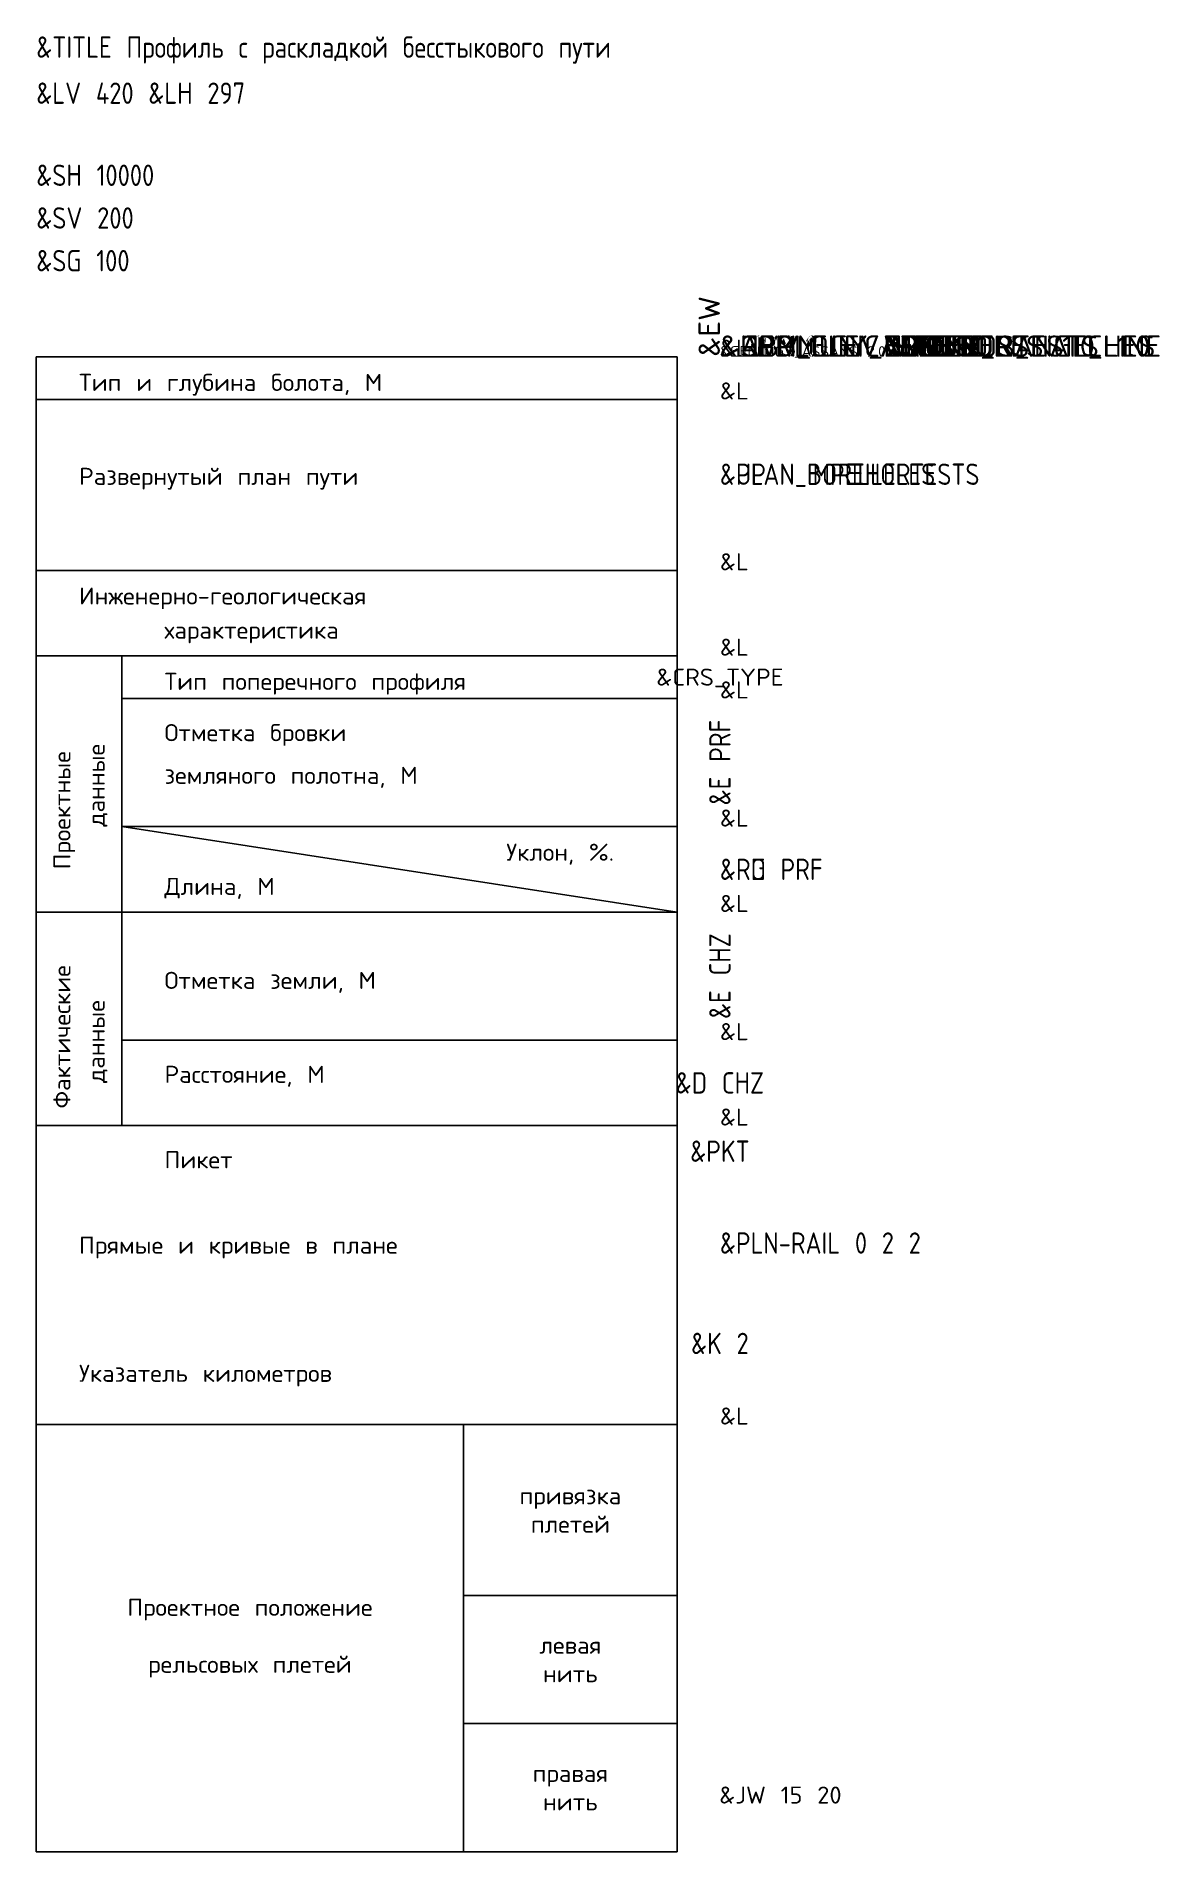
# Model space of a CAD drawing. Extents: x 0 to 131, y 0 to 213.
import ezdxf
from ezdxf.enums import TextEntityAlignment as Align

# ---------------------------------------------------------------- set-up
doc = ezdxf.new("R2010")
doc.units = 0
for name, color, linetype in [('Геология_вода', 7, 'Continuous'), ('Геология_выработки', 7, 'Continuous'), ('Геология_испытания_крыльчаткой', 7, 'Continuous'), ('Геология_контуры', 7, 'Continuous'), ('Геология_мерзлота', 7, 'Continuous'), ('Геология_опробование', 7, 'Continuous'), ('Геология_подписи', 7, 'Continuous'), ('Геология_список_ИГЭ', 7, 'Continuous'), ('Геология_штриховки', 8, 'Continuous'), ('Километры', 7, 'Continuous'), ('Коммуникации', 7, 'Continuous'), ('Красные отметки', 1, 'Continuous'), ('Красный профиль', 1, 'Continuous'), ('Линейка абсолютных высот', 7, 'Continuous'), ('Пикеты', 7, 'Continuous'), ('Прямые и кривые в плане', 7, 'Continuous'), ('Рабочие отметки', 7, 'Continuous'), ('Развернутый план', 7, 'Continuous'), ('Раскладка плетей ', 7, 'Continuous'), ('Ссылочные профили', 144, 'Continuous'), ('Таблица', 7, 'Continuous'), ('Таблица отметок', 7, 'Continuous'), ('Типы поперечного профиля', 7, 'Continuous'), ('УВВ', 7, 'Continuous'), ('Черные отметки', 3, 'Continuous'), ('Черный профиль', 3, 'Continuous')]:
    doc.layers.add(name, color=color, linetype=linetype)
doc.styles.get("Standard").update_dxf_attribs({"font": 'txt.shx'})

msp = doc.modelspace()

# ---------------------------------------------------------------- linework, layer by layer
at = {"layer": 'Таблица', "linetype": 'Continuous'}
for p, q in [((75, 50), (0, 50)), ((50, 0), (50, 50)), ((75, 30), (50, 30)), ((75, 15), (50, 15)), ((0, 0), (75, 0))]:
    msp.add_line(p, q, dxfattribs=at)
at = {"layer": 'Таблица', "linetype": 'Continuous', "flags": 128}
for points in [[(0, 175), (75, 175)], [(0, 0), (0, 175)], [(75, 175), (75, 0)], [(75, 170), (0, 170)], [(0, 150), (75, 150)], [(75, 140), (0, 140)], [(10, 140), (10, 85)], [(10, 135), (75, 135)], [(75, 120), (10, 120)], [(10, 120), (75, 110)], [(75, 110), (0, 110)], [(10, 95), (75, 95)], [(75, 85), (0, 85)], [(75, 50), (0, 50)]]:
    msp.add_lwpolyline(points, dxfattribs=at)

# ---------------------------------------------------------------- texts
at = {"linetype": 'Continuous', "width": 0.8}
for s, p in [('&TITLE Профиль с раскладкой бесстыкового пути', (0, 210)), ('&LV 420 &LH 297', (0, 204.61))]:
    msp.add_text(s, height=2.5, dxfattribs=at).set_placement(p)
at = {"layer": 'Геология_вода', "linetype": 'Continuous'}
msp.add_text('&GEOLOGY_WATER', height=2.5, dxfattribs=at).set_placement((80, 175))
at = {"layer": 'Геология_выработки', "linetype": 'Continuous'}
msp.add_text('&GEOLOGY_BOREHOLES 1.0', height=2.5, dxfattribs=at).set_placement((80, 175))
at = {"layer": 'Геология_испытания_крыльчаткой', "linetype": 'Continuous'}
msp.add_text('&GEOLOGY_IMPELLERTESTS 1.0', height=2.5, dxfattribs=at).set_placement((80, 175))
at = {"layer": 'Геология_контуры', "linetype": 'Continuous'}
msp.add_text('&GEOLOGY_CONTOURS', height=2.5, dxfattribs=at).set_placement((80, 175))
at = {"layer": 'Геология_мерзлота', "linetype": 'Continuous'}
msp.add_text('&GEOLOGY_FROST', height=2.5, dxfattribs=at).set_placement((80, 175))
at = {"layer": 'Геология_опробование', "linetype": 'Continuous'}
msp.add_text('&GEOLOGY_ASSAYS 2.0', height=1.25, dxfattribs=at).set_placement((80, 175))
at = {"layer": 'Геология_подписи', "linetype": 'Continuous'}
msp.add_text('&GEOLOGY_NOTES', height=2.5, dxfattribs=at).set_placement((80, 175))
at = {"layer": 'Геология_список_ИГЭ', "linetype": 'Continuous'}
msp.add_text('&GEOLOGY_LEGEND', height=2.5, dxfattribs=at).set_placement((80, 175))
at = {"layer": 'Геология_штриховки', "linetype": 'Continuous'}
msp.add_text('&GEOLOGY_GROUNDS_HATCHES', height=2.5, dxfattribs=at).set_placement((80, 175))
at = {"layer": 'Километры', "linetype": 'Continuous', "width": 0.8}
msp.add_text('&K 2', height=2.5, dxfattribs=at).set_placement((80, 57.5), align=Align.BOTTOM_CENTER)
at = {"layer": 'Коммуникации', "linetype": 'Continuous'}
msp.add_text('&COMMUNICATIONS', height=2.5, dxfattribs=at).set_placement((80, 175))
at = {"layer": 'Красные отметки', "linetype": 'Continuous', "width": 0.8}
msp.add_text('&E PRF', height=2.5, rotation=90, dxfattribs=at).set_placement((80, 127.5), align=Align.MIDDLE_CENTER)
msp.add_text('&RG PRF', height=2.5, dxfattribs=at).set_placement((80, 115), align=Align.MIDDLE_LEFT)
at = {"layer": 'Красный профиль', "linetype": 'Continuous'}
for s in ['&RPP', '&RPC']:
    msp.add_text(s, height=2.5, dxfattribs=at).set_placement((80, 175))
at = {"layer": 'Красный профиль', "linetype": 'Continuous', "width": 0.8}
msp.add_text('&RD', height=2.5, dxfattribs=at).set_placement((80, 115), align=Align.MIDDLE_LEFT)
at = {"layer": 'Линейка абсолютных высот', "linetype": 'Continuous'}
msp.add_text('&ABS_ELEVATIONS_RANGE_LINE', height=2.5, dxfattribs=at).set_placement((80, 175))
at = {"layer": 'Пикеты', "linetype": 'Continuous', "width": 0.8}
msp.add_text('&PKT', height=2.5, dxfattribs=at).set_placement((80, 80), align=Align.BOTTOM_CENTER)
at = {"layer": 'Прямые и кривые в плане', "linetype": 'Continuous', "width": 0.8}
msp.add_text('&PLN-RAIL 0 2 2', height=2.5, dxfattribs=at).set_placement((80, 70))
at = {"layer": 'Рабочие отметки', "linetype": 'Continuous'}
msp.add_text('&EW', height=2.5, rotation=90, dxfattribs=at).set_placement((80, 175))
at = {"layer": 'Развернутый план', "linetype": 'Continuous', "width": 0.8}
for s in ['&PLAN_IMPELLERTESTS', '&PLAN_BOREHOLES', '&UP']:
    msp.add_text(s, height=2.5, dxfattribs=at).set_placement((80, 160))
at = {"layer": 'Раскладка плетей ', "linetype": 'Continuous'}
msp.add_text('&JW 15 20', height=2, dxfattribs=at).set_placement((79.92, 5.63))
at = {"layer": 'Ссылочные профили', "linetype": 'Continuous', "width": 0.8}
for s in ['&REFP 1', '&REFP 0']:
    msp.add_text(s, height=2.5, dxfattribs=at).set_placement((80, 175))
at = {"layer": 'Таблица', "linetype": 'Continuous', "width": 0.8}
for s, p in [('&SH 10000', (0, 195)), ('&SV 200', (0, 190)), ('&SG 100', (0, 185))]:
    msp.add_text(s, height=2.5, dxfattribs=at).set_placement(p)
at = {"layer": 'Таблица', "linetype": 'Continuous'}
for s, p in [('&L', (80, 175)), ('Тип и глубина болота, М', (5, 171)), ('&L', (80, 170)), ('Развернутый план пути', (5, 160)), ('&L', (80, 150)), ('Инженерно-геологическая', (5, 146)), ('характеристика', (15, 142)), ('&L', (80, 140)), ('Тип поперечного профиля', (15, 136)), ('&L', (80, 135)), ('Отметка бровки', (15, 130)), ('земляного полотна, М', (15, 125)), ('&L', (80, 120)), ('Уклон, %%%.', (55, 116)), ('Длина, М', (15, 112)), ('&L', (80, 110)), ('Отметка земли, М', (15, 101)), ('&L', (80, 95)), ('Расстояние, М', (15, 90)), ('&L', (80, 85)), ('Пикет', (15, 80)), ('Прямые и кривые в плане', (5, 70)), ('Указатель километров', (5, 55)), ('&L', (80, 50))]:
    msp.add_text(s, height=2, dxfattribs=at).set_placement(p)
for s, p in [('Проектные', (4, 115)), ('данные', (8, 120)), ('Фактические', (4, 87)), ('данные', (8, 90))]:
    msp.add_text(s, height=2, rotation=90, dxfattribs=at).set_placement(p)
at = {"layer": 'Таблица', "linetype": 'Continuous', "char_height": 2, "attachment_point": 5}
for s, insert, width in [('{\\W1;привязка\\Pплетей}', (62.5, 40), 25), ('{\\W1;Проектное положение\\P\\Pрельсовых плетей}', (25, 25), 50), ('{\\W1;левая\\Pнить}', (62.5, 22.5), 25), ('{\\W1;правая\\Pнить}', (62.5, 7.5), 25)]:
    msp.add_mtext(s, dxfattribs=dict(at, insert=insert, width=width))
at = {"layer": 'Таблица отметок', "linetype": 'Continuous'}
msp.add_text('&ET', height=2.5, dxfattribs=at).set_placement((80, 175))
at = {"layer": 'Типы поперечного профиля', "linetype": 'Continuous'}
msp.add_text('&CRS_TYPE', height=2, dxfattribs=at).set_placement((80, 137.5), align=Align.MIDDLE_CENTER)
at = {"layer": 'УВВ', "linetype": 'Continuous'}
msp.add_text('&UVV', height=2.5, dxfattribs=at).set_placement((80, 175))
at = {"layer": 'Черные отметки', "linetype": 'Continuous', "width": 0.8}
msp.add_text('&E CHZ', height=2.5, rotation=90, dxfattribs=at).set_placement((80, 102.5), align=Align.MIDDLE_CENTER)
msp.add_text('&D CHZ', height=2.5, dxfattribs=at).set_placement((80, 90), align=Align.MIDDLE_CENTER)
at = {"layer": 'Черный профиль', "linetype": 'Continuous'}
msp.add_text('&EP', height=2.5, dxfattribs=at).set_placement((80, 175))

doc.saveas('drawing.dxf')
